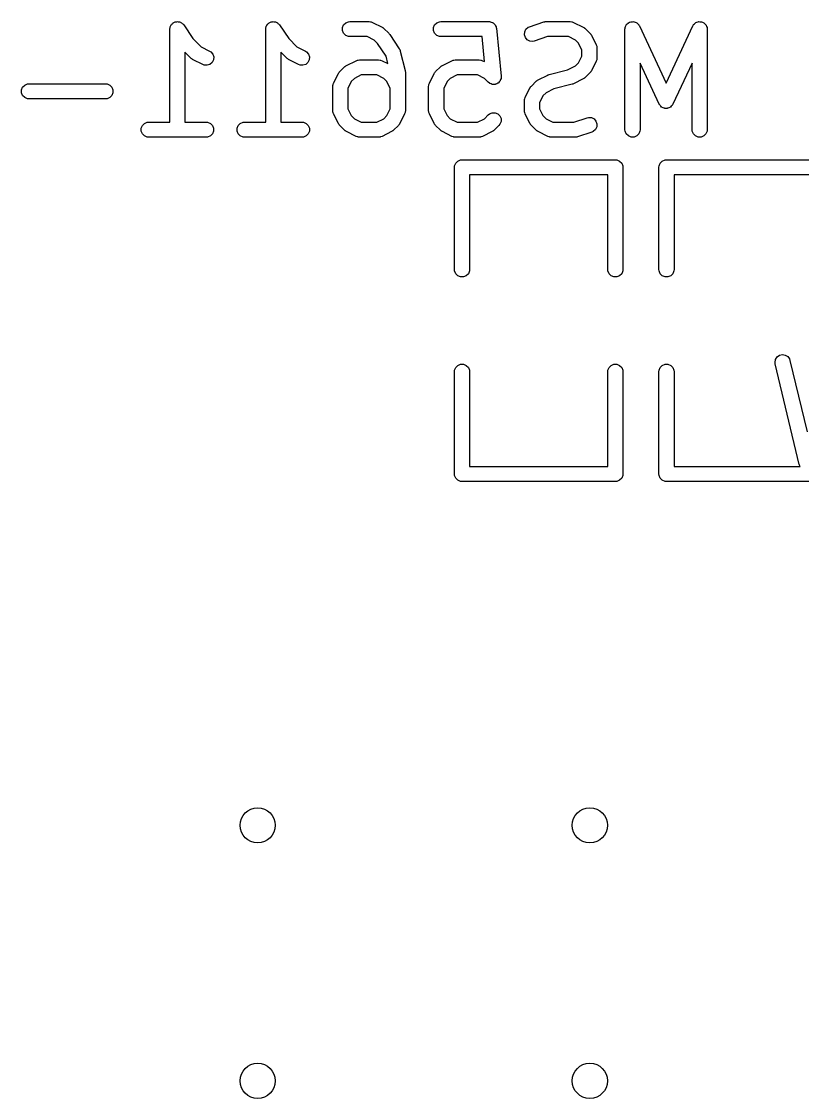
# Model space of a CAD drawing. Extents: x -2.1 to 1.75, y 0.25 to 2.72.
# Drawn here: x -0.8624 to -0.5568, y 0.5281 to 0.9495 of the extents above; entities that cross this region are included whole.
import ezdxf

# ---------------------------------------------------------------- set-up
doc = ezdxf.new("R2010")
doc.units = 0
doc.header["$MEASUREMENT"] = 0
doc.layers.add('BLACK', color=7, linetype='CONTINUOUS')

msp = doc.modelspace()

# ---------------------------------------------------------------- linework, layer by layer
at = {"layer": 'BLACK', "linetype": 'CONTINUOUS'}
for p, q in [((-0.80395, 0.94796), (-0.80384, 0.94822)), ((-0.80384, 0.94822), (-0.80363, 0.94843)), ((-0.80363, 0.94843), (-0.80347, 0.94867)), ((-0.80347, 0.94867), (-0.80323, 0.94883)), ((-0.80323, 0.94883), (-0.80303, 0.94904)), ((-0.80303, 0.94904), (-0.80276, 0.94915)), ((-0.80276, 0.94915), (-0.80251, 0.94931)), ((-0.80251, 0.94931), (-0.80223, 0.94937)), ((-0.80223, 0.94937), (-0.80196, 0.94948)), ((-0.80196, 0.94948), (-0.80167, 0.94948)), ((-0.80167, 0.94948), (-0.80138, 0.94953)), ((-0.80138, 0.94953), (-0.8011, 0.94948)), ((-0.8011, 0.94948), (-0.80081, 0.94948)), ((-0.80081, 0.94948), (-0.80054, 0.94937)), ((-0.80054, 0.94937), (-0.80025, 0.94931)), ((-0.80025, 0.94931), (-0.80001, 0.94915)), ((-0.80001, 0.94915), (-0.79974, 0.94904)), ((-0.79974, 0.94904), (-0.79954, 0.94883)), ((-0.79954, 0.94883), (-0.7993, 0.94867)), ((-0.7993, 0.94867), (-0.79893, 0.94822)), ((-0.79893, 0.94822), (-0.79893, 0.94822)), ((-0.79893, 0.94822), (-0.79893, 0.94822)), ((-0.79893, 0.94822), (-0.79893, 0.94822)), ((-0.79893, 0.94822), (-0.79534, 0.94284)), ((-0.76646, 0.94796), (-0.76635, 0.94822)), ((-0.76635, 0.94822), (-0.76614, 0.94843)), ((-0.76614, 0.94843), (-0.76598, 0.94867)), ((-0.76598, 0.94867), (-0.76574, 0.94883)), ((-0.76574, 0.94883), (-0.76553, 0.94904)), ((-0.76553, 0.94904), (-0.76526, 0.94915)), ((-0.76526, 0.94915), (-0.76502, 0.94931)), ((-0.76502, 0.94931), (-0.76473, 0.94937)), ((-0.76473, 0.94937), (-0.76447, 0.94948)), ((-0.76447, 0.94948), (-0.76417, 0.94948)), ((-0.76417, 0.94948), (-0.76389, 0.94953)), ((-0.76389, 0.94953), (-0.7636, 0.94948)), ((-0.7636, 0.94948), (-0.76331, 0.94948)), ((-0.76331, 0.94948), (-0.76304, 0.94937)), ((-0.76304, 0.94937), (-0.76276, 0.94931)), ((-0.76276, 0.94931), (-0.76252, 0.94915)), ((-0.76252, 0.94915), (-0.76225, 0.94904)), ((-0.76225, 0.94904), (-0.76204, 0.94883)), ((-0.76204, 0.94883), (-0.7618, 0.94867)), ((-0.7618, 0.94867), (-0.76144, 0.94822)), ((-0.76144, 0.94822), (-0.76144, 0.94822)), ((-0.76144, 0.94822), (-0.76143, 0.94822)), ((-0.76143, 0.94822), (-0.76143, 0.94822)), ((-0.76143, 0.94822), (-0.75785, 0.94284)), ((-0.73679, 0.94716), (-0.73635, 0.94822)), ((-0.73635, 0.94822), (-0.73553, 0.94904)), ((-0.73553, 0.94904), (-0.73447, 0.94948)), ((-0.73447, 0.94948), (-0.73389, 0.94953)), ((-0.73389, 0.94953), (-0.72639, 0.94953)), ((-0.72639, 0.94953), (-0.72582, 0.94948)), ((-0.72582, 0.94948), (-0.72572, 0.94944)), ((-0.72572, 0.94944), (-0.72561, 0.94943)), ((-0.72561, 0.94943), (-0.72507, 0.94922)), ((-0.72507, 0.94922), (-0.72132, 0.94735)), ((-0.70117, 0.94716), (-0.70073, 0.94822)), ((-0.70073, 0.94822), (-0.69991, 0.94904)), ((-0.69991, 0.94904), (-0.69885, 0.94948)), ((-0.69885, 0.94948), (-0.69827, 0.94953)), ((-0.69827, 0.94953), (-0.67953, 0.94953)), ((-0.67953, 0.94953), (-0.67931, 0.94951)), ((-0.67931, 0.94951), (-0.67924, 0.94952)), ((-0.67924, 0.94952), (-0.67917, 0.9495)), ((-0.67917, 0.9495), (-0.67895, 0.94948)), ((-0.67895, 0.94948), (-0.67855, 0.94931)), ((-0.67855, 0.94931), (-0.67814, 0.94919)), ((-0.67814, 0.94919), (-0.67802, 0.94909)), ((-0.67802, 0.94909), (-0.67789, 0.94904)), ((-0.67789, 0.94904), (-0.67758, 0.94873)), ((-0.67758, 0.94873), (-0.67725, 0.94846)), ((-0.67725, 0.94846), (-0.67718, 0.94833)), ((-0.67718, 0.94833), (-0.67707, 0.94822)), ((-0.67707, 0.94822), (-0.67691, 0.94782)), ((-0.66359, 0.94751), (-0.65796, 0.94938)), ((-0.65796, 0.94938), (-0.65768, 0.94945)), ((-0.65768, 0.94945), (-0.6576, 0.94948)), ((-0.6576, 0.94948), (-0.6575, 0.94949)), ((-0.6575, 0.94949), (-0.6574, 0.94951)), ((-0.6574, 0.94951), (-0.65732, 0.94951)), ((-0.65732, 0.94951), (-0.65703, 0.94953)), ((-0.65703, 0.94953), (-0.64765, 0.94953)), ((-0.64765, 0.94953), (-0.64708, 0.94948)), ((-0.64708, 0.94948), (-0.64698, 0.94944)), ((-0.64698, 0.94944), (-0.64687, 0.94943)), ((-0.64687, 0.94943), (-0.64633, 0.94922)), ((-0.64633, 0.94922), (-0.64258, 0.94735)), ((-0.62576, 0.94816), (-0.62574, 0.94822)), ((-0.62574, 0.94822), (-0.62538, 0.94858)), ((-0.62538, 0.94858), (-0.62503, 0.94896)), ((-0.62503, 0.94896), (-0.62497, 0.94899)), ((-0.62497, 0.94899), (-0.62492, 0.94904)), ((-0.62492, 0.94904), (-0.62445, 0.94923)), ((-0.62445, 0.94923), (-0.62399, 0.94945)), ((-0.62399, 0.94945), (-0.62392, 0.94945)), ((-0.62392, 0.94945), (-0.62386, 0.94948)), ((-0.62386, 0.94948), (-0.62335, 0.94948)), ((-0.62335, 0.94948), (-0.62283, 0.9495)), ((-0.62283, 0.9495), (-0.62277, 0.94948)), ((-0.62277, 0.94948), (-0.62271, 0.94948)), ((-0.62271, 0.94948), (-0.62223, 0.94928)), ((-0.62223, 0.94928), (-0.62175, 0.94911)), ((-0.62175, 0.94911), (-0.6217, 0.94906)), ((-0.6217, 0.94906), (-0.62164, 0.94904)), ((-0.62164, 0.94904), (-0.62128, 0.94867)), ((-0.62128, 0.94867), (-0.6209, 0.94833)), ((-0.6209, 0.94833), (-0.62086, 0.94825)), ((-0.62086, 0.94825), (-0.62083, 0.94822)), ((-0.62083, 0.94822), (-0.6208, 0.94816)), ((-0.59952, 0.94816), (-0.59949, 0.94822)), ((-0.59949, 0.94822), (-0.59946, 0.94825)), ((-0.59946, 0.94825), (-0.59942, 0.94833)), ((-0.59942, 0.94833), (-0.59904, 0.94867)), ((-0.59904, 0.94867), (-0.59868, 0.94904)), ((-0.59868, 0.94904), (-0.59862, 0.94906)), ((-0.59862, 0.94906), (-0.59857, 0.94911)), ((-0.59857, 0.94911), (-0.59809, 0.94928)), ((-0.59809, 0.94928), (-0.59761, 0.94948)), ((-0.59761, 0.94948), (-0.59755, 0.94948)), ((-0.59755, 0.94948), (-0.59748, 0.9495)), ((-0.59748, 0.9495), (-0.59697, 0.94948)), ((-0.59697, 0.94948), (-0.59646, 0.94948)), ((-0.59646, 0.94948), (-0.5964, 0.94945)), ((-0.5964, 0.94945), (-0.59633, 0.94945)), ((-0.59633, 0.94945), (-0.59587, 0.94923)), ((-0.59587, 0.94923), (-0.5954, 0.94904)), ((-0.5954, 0.94904), (-0.59535, 0.94899)), ((-0.59535, 0.94899), (-0.59529, 0.94896)), ((-0.59529, 0.94896), (-0.59494, 0.94858)), ((-0.59494, 0.94858), (-0.59458, 0.94822)), ((-0.59458, 0.94822), (-0.59456, 0.94816)), ((-0.80434, 0.94659), (-0.80428, 0.94716)), ((-0.80434, 0.94658), (-0.80434, 0.94659)), ((-0.80434, 0.94659), (-0.80434, 0.94659)), ((-0.80434, 0.91016), (-0.80434, 0.94658)), ((-0.80434, 0.94658), (-0.80434, 0.94658)), ((-0.80428, 0.94716), (-0.80417, 0.94743)), ((-0.80417, 0.94743), (-0.80411, 0.94771)), ((-0.80411, 0.94771), (-0.80395, 0.94796)), ((-0.76684, 0.94659), (-0.76679, 0.94716)), ((-0.76684, 0.94658), (-0.76684, 0.94659)), ((-0.76684, 0.94659), (-0.76684, 0.94659)), ((-0.76684, 0.91016), (-0.76684, 0.94658)), ((-0.76684, 0.94658), (-0.76684, 0.94658)), ((-0.76679, 0.94716), (-0.76667, 0.94743)), ((-0.76667, 0.94743), (-0.76662, 0.94771)), ((-0.76662, 0.94771), (-0.76646, 0.94796)), ((-0.73679, 0.94601), (-0.73679, 0.94716)), ((-0.73635, 0.94494), (-0.73679, 0.94601)), ((-0.73553, 0.94413), (-0.73635, 0.94494)), ((-0.73447, 0.94369), (-0.73553, 0.94413)), ((-0.72132, 0.94735), (-0.72108, 0.94719)), ((-0.72108, 0.94719), (-0.721, 0.94716)), ((-0.721, 0.94716), (-0.72092, 0.9471)), ((-0.72092, 0.9471), (-0.72083, 0.94704)), ((-0.72083, 0.94704), (-0.72078, 0.94698)), ((-0.72078, 0.94698), (-0.72056, 0.9468)), ((-0.72056, 0.9468), (-0.71868, 0.94492)), ((-0.71868, 0.94492), (-0.71868, 0.94492)), ((-0.71868, 0.94492), (-0.71868, 0.94492)), ((-0.71868, 0.94492), (-0.71849, 0.94469)), ((-0.71849, 0.94469), (-0.71832, 0.94447)), ((-0.71832, 0.94447), (-0.71832, 0.94447)), ((-0.71832, 0.94447), (-0.71831, 0.94447)), ((-0.71831, 0.94447), (-0.71456, 0.93885)), ((-0.70117, 0.94601), (-0.70117, 0.94716)), ((-0.70073, 0.94494), (-0.70117, 0.94601)), ((-0.69991, 0.94413), (-0.70073, 0.94494)), ((-0.69885, 0.94369), (-0.69991, 0.94413)), ((-0.67691, 0.94782), (-0.6767, 0.94744)), ((-0.6767, 0.94744), (-0.67666, 0.94723)), ((-0.67666, 0.94723), (-0.67663, 0.94716)), ((-0.67663, 0.94716), (-0.67663, 0.94709)), ((-0.67663, 0.94709), (-0.67659, 0.94688)), ((-0.67659, 0.94688), (-0.67471, 0.92813)), ((-0.66558, 0.94434), (-0.6655, 0.94549)), ((-0.66522, 0.94324), (-0.66558, 0.94434)), ((-0.6655, 0.94549), (-0.66499, 0.94652)), ((-0.66499, 0.94652), (-0.66412, 0.94727)), ((-0.66412, 0.94727), (-0.66359, 0.94751)), ((-0.64258, 0.94735), (-0.64234, 0.94719)), ((-0.64234, 0.94719), (-0.64226, 0.94716)), ((-0.64226, 0.94716), (-0.64218, 0.9471)), ((-0.64218, 0.9471), (-0.64209, 0.94704)), ((-0.64209, 0.94704), (-0.64204, 0.94698)), ((-0.64204, 0.94698), (-0.64182, 0.9468)), ((-0.64182, 0.9468), (-0.63994, 0.94492)), ((-0.63994, 0.94492), (-0.63976, 0.94469)), ((-0.63976, 0.94469), (-0.6397, 0.94464)), ((-0.6397, 0.94464), (-0.63964, 0.94455)), ((-0.63964, 0.94455), (-0.63958, 0.94447)), ((-0.63958, 0.94447), (-0.63955, 0.9444)), ((-0.63955, 0.9444), (-0.63939, 0.94415)), ((-0.63939, 0.94415), (-0.63751, 0.9404)), ((-0.62624, 0.94658), (-0.6262, 0.94696)), ((-0.62624, 0.90721), (-0.62624, 0.94658)), ((-0.6262, 0.94703), (-0.62619, 0.94707)), ((-0.6262, 0.94696), (-0.6262, 0.94703)), ((-0.62619, 0.94707), (-0.62618, 0.94716)), ((-0.62618, 0.94716), (-0.62598, 0.94763)), ((-0.62598, 0.94763), (-0.62581, 0.94811)), ((-0.62581, 0.94811), (-0.62576, 0.94816)), ((-0.6208, 0.94816), (-0.62061, 0.94783)), ((-0.62061, 0.94783), (-0.61016, 0.92544)), ((-0.61016, 0.92544), (-0.59971, 0.94783)), ((-0.59971, 0.94783), (-0.59952, 0.94816)), ((-0.59456, 0.94816), (-0.59451, 0.94811)), ((-0.59451, 0.94811), (-0.59434, 0.94763)), ((-0.59434, 0.94763), (-0.59414, 0.94716)), ((-0.59414, 0.94716), (-0.59413, 0.94707)), ((-0.59413, 0.94707), (-0.59412, 0.94703)), ((-0.59412, 0.94703), (-0.59412, 0.94696)), ((-0.59412, 0.94696), (-0.59408, 0.94658)), ((-0.59408, 0.94658), (-0.59408, 0.90721)), ((-0.79534, 0.94284), (-0.79214, 0.93963)), ((-0.75785, 0.94284), (-0.75464, 0.93963)), ((-0.73389, 0.94363), (-0.73447, 0.94369)), ((-0.72709, 0.94363), (-0.73389, 0.94363)), ((-0.72439, 0.94228), (-0.72709, 0.94363)), ((-0.72307, 0.94095), (-0.72439, 0.94228)), ((-0.71976, 0.936), (-0.72307, 0.94095)), ((-0.69827, 0.94363), (-0.69885, 0.94369)), ((-0.6822, 0.94363), (-0.69827, 0.94363)), ((-0.68122, 0.93386), (-0.6822, 0.94363)), ((-0.66446, 0.94237), (-0.66522, 0.94324)), ((-0.66343, 0.94186), (-0.66446, 0.94237)), ((-0.66228, 0.94178), (-0.66343, 0.94186)), ((-0.66172, 0.94191), (-0.66228, 0.94178)), ((-0.65655, 0.94363), (-0.66172, 0.94191)), ((-0.64835, 0.94363), (-0.65655, 0.94363)), ((-0.64565, 0.94228), (-0.64835, 0.94363)), ((-0.64446, 0.94108), (-0.64565, 0.94228)), ((-0.64311, 0.93839), (-0.64446, 0.94108)), ((-0.63751, 0.9404), (-0.63731, 0.93986)), ((-0.63731, 0.93986), (-0.6373, 0.93976)), ((-0.79597, 0.93512), (-0.79843, 0.93758)), ((-0.79843, 0.93758), (-0.79843, 0.91016)), ((-0.79214, 0.93963), (-0.78882, 0.93797)), ((-0.78882, 0.93797), (-0.78833, 0.93767)), ((-0.78833, 0.93767), (-0.78757, 0.9368)), ((-0.78757, 0.9368), (-0.78721, 0.9357)), ((-0.78721, 0.9357), (-0.78729, 0.93455)), ((-0.75848, 0.93512), (-0.76094, 0.93758)), ((-0.76094, 0.93758), (-0.76094, 0.91016)), ((-0.75464, 0.93963), (-0.75132, 0.93797)), ((-0.75132, 0.93797), (-0.75083, 0.93767)), ((-0.75083, 0.93767), (-0.75008, 0.9368)), ((-0.75008, 0.9368), (-0.74971, 0.9357)), ((-0.74971, 0.9357), (-0.74979, 0.93455)), ((-0.71903, 0.93308), (-0.71976, 0.936)), ((-0.71456, 0.93885), (-0.71439, 0.93853)), ((-0.71439, 0.93853), (-0.71435, 0.93847)), ((-0.71435, 0.93847), (-0.71433, 0.9384)), ((-0.71433, 0.9384), (-0.71429, 0.93834)), ((-0.71429, 0.93834), (-0.71428, 0.93826)), ((-0.71428, 0.93826), (-0.71416, 0.93792)), ((-0.71416, 0.93792), (-0.71228, 0.93043)), ((-0.64446, 0.93333), (-0.64311, 0.93603)), ((-0.64311, 0.93603), (-0.64311, 0.93839)), ((-0.6373, 0.93976), (-0.63726, 0.93966)), ((-0.63726, 0.93966), (-0.6372, 0.93908)), ((-0.6372, 0.93908), (-0.6372, 0.93533)), ((-0.79575, 0.93493), (-0.79597, 0.93512)), ((-0.7957, 0.93488), (-0.79575, 0.93493)), ((-0.79561, 0.93482), (-0.7957, 0.93488)), ((-0.79553, 0.93475), (-0.79561, 0.93482)), ((-0.79545, 0.93472), (-0.79553, 0.93475)), ((-0.79521, 0.93457), (-0.79545, 0.93472)), ((-0.79146, 0.93269), (-0.79521, 0.93457)), ((-0.79092, 0.93249), (-0.79146, 0.93269)), ((-0.78977, 0.9324), (-0.79092, 0.93249)), ((-0.78867, 0.93277), (-0.78977, 0.9324)), ((-0.7878, 0.93352), (-0.78867, 0.93277)), ((-0.78729, 0.93455), (-0.7878, 0.93352)), ((-0.75825, 0.93493), (-0.75848, 0.93512)), ((-0.7582, 0.93488), (-0.75825, 0.93493)), ((-0.75811, 0.93482), (-0.7582, 0.93488)), ((-0.75803, 0.93475), (-0.75811, 0.93482)), ((-0.75796, 0.93472), (-0.75803, 0.93475)), ((-0.75771, 0.93457), (-0.75796, 0.93472)), ((-0.75396, 0.93269), (-0.75771, 0.93457)), ((-0.75342, 0.93249), (-0.75396, 0.93269)), ((-0.75227, 0.9324), (-0.75342, 0.93249)), ((-0.75118, 0.93277), (-0.75227, 0.9324)), ((-0.75031, 0.93352), (-0.75118, 0.93277)), ((-0.74979, 0.93455), (-0.75031, 0.93352)), ((-0.73786, 0.92992), (-0.73598, 0.9318)), ((-0.73598, 0.9318), (-0.73576, 0.93198)), ((-0.73576, 0.93198), (-0.7357, 0.93204)), ((-0.7357, 0.93204), (-0.73562, 0.9321)), ((-0.73562, 0.9321), (-0.73553, 0.93216)), ((-0.73553, 0.93216), (-0.73546, 0.93219)), ((-0.73546, 0.93219), (-0.73521, 0.93235)), ((-0.73521, 0.93235), (-0.73146, 0.93422)), ((-0.73146, 0.93422), (-0.73092, 0.93443)), ((-0.73092, 0.93443), (-0.73082, 0.93444)), ((-0.73082, 0.93444), (-0.73072, 0.93448)), ((-0.73072, 0.93448), (-0.73014, 0.93454)), ((-0.73014, 0.93454), (-0.72265, 0.93454)), ((-0.72265, 0.93454), (-0.72207, 0.93448)), ((-0.72207, 0.93448), (-0.72197, 0.93444)), ((-0.72197, 0.93444), (-0.72187, 0.93443)), ((-0.72187, 0.93443), (-0.72132, 0.93422)), ((-0.72132, 0.93422), (-0.71903, 0.93308)), ((-0.70036, 0.92992), (-0.69849, 0.9318)), ((-0.69849, 0.9318), (-0.69826, 0.93198)), ((-0.69826, 0.93198), (-0.69821, 0.93204)), ((-0.69821, 0.93204), (-0.69812, 0.9321)), ((-0.69812, 0.9321), (-0.69804, 0.93216)), ((-0.69804, 0.93216), (-0.69797, 0.93219)), ((-0.69797, 0.93219), (-0.69772, 0.93235)), ((-0.69772, 0.93235), (-0.69397, 0.93422)), ((-0.69397, 0.93422), (-0.69343, 0.93443)), ((-0.69343, 0.93443), (-0.69332, 0.93444)), ((-0.69332, 0.93444), (-0.69323, 0.93448)), ((-0.69323, 0.93448), (-0.69265, 0.93454)), ((-0.69265, 0.93454), (-0.68328, 0.93454)), ((-0.68328, 0.93454), (-0.6827, 0.93448)), ((-0.6827, 0.93448), (-0.6826, 0.93444)), ((-0.6826, 0.93444), (-0.6825, 0.93443)), ((-0.6825, 0.93443), (-0.68195, 0.93422)), ((-0.68195, 0.93422), (-0.68122, 0.93386)), ((-0.64869, 0.93062), (-0.64565, 0.93214)), ((-0.64565, 0.93214), (-0.64446, 0.93333)), ((-0.63751, 0.93401), (-0.63939, 0.93026)), ((-0.63731, 0.93455), (-0.63751, 0.93401)), ((-0.6373, 0.93466), (-0.63731, 0.93455)), ((-0.63726, 0.93476), (-0.6373, 0.93466)), ((-0.6372, 0.93533), (-0.63726, 0.93476)), ((-0.61284, 0.91721), (-0.62033, 0.93327)), ((-0.62033, 0.93327), (-0.62033, 0.90721)), ((-0.59999, 0.93327), (-0.60748, 0.91721)), ((-0.59999, 0.90721), (-0.59999, 0.93327)), ((-0.74028, 0.92541), (-0.73841, 0.92915)), ((-0.73841, 0.92915), (-0.73825, 0.9294)), ((-0.73825, 0.9294), (-0.73822, 0.92947)), ((-0.73822, 0.92947), (-0.73816, 0.92956)), ((-0.73816, 0.92956), (-0.7381, 0.92964)), ((-0.7381, 0.92964), (-0.73804, 0.9297)), ((-0.73804, 0.9297), (-0.73786, 0.92992)), ((-0.73214, 0.92728), (-0.73334, 0.92609)), ((-0.72945, 0.92863), (-0.73214, 0.92728)), ((-0.72334, 0.92863), (-0.72945, 0.92863)), ((-0.72064, 0.92728), (-0.72334, 0.92863)), ((-0.71945, 0.92609), (-0.72064, 0.92728)), ((-0.71228, 0.93043), (-0.71227, 0.93033)), ((-0.71227, 0.93033), (-0.71225, 0.93029)), ((-0.71225, 0.93029), (-0.71223, 0.93007)), ((-0.71223, 0.93007), (-0.7122, 0.92985)), ((-0.7122, 0.92985), (-0.7122, 0.92981)), ((-0.7122, 0.92981), (-0.71219, 0.92971)), ((-0.71219, 0.92971), (-0.71219, 0.91471)), ((-0.70279, 0.92541), (-0.70091, 0.92915)), ((-0.70091, 0.92915), (-0.70076, 0.9294)), ((-0.70076, 0.9294), (-0.70073, 0.92947)), ((-0.70073, 0.92947), (-0.70066, 0.92956)), ((-0.70066, 0.92956), (-0.70061, 0.92964)), ((-0.70061, 0.92964), (-0.70055, 0.9297)), ((-0.70055, 0.9297), (-0.70036, 0.92992)), ((-0.69465, 0.92728), (-0.69585, 0.92609)), ((-0.69195, 0.92863), (-0.69465, 0.92728)), ((-0.68397, 0.92863), (-0.69195, 0.92863)), ((-0.68127, 0.92728), (-0.68397, 0.92863)), ((-0.67974, 0.92575), (-0.68127, 0.92728)), ((-0.67475, 0.92726), (-0.67492, 0.92686)), ((-0.67471, 0.92755), (-0.67475, 0.92741)), ((-0.67475, 0.92741), (-0.67475, 0.92726)), ((-0.67471, 0.92813), (-0.67471, 0.92755)), ((-0.66022, 0.92673), (-0.65647, 0.9286)), ((-0.65647, 0.9286), (-0.65643, 0.92862)), ((-0.65643, 0.92862), (-0.65641, 0.92863)), ((-0.65641, 0.92863), (-0.65617, 0.92872)), ((-0.65617, 0.92872), (-0.65593, 0.92881)), ((-0.65593, 0.92881), (-0.65591, 0.92881)), ((-0.65591, 0.92881), (-0.65587, 0.92882)), ((-0.65587, 0.92882), (-0.64869, 0.93062)), ((-0.64234, 0.92722), (-0.64258, 0.92707)), ((-0.64226, 0.92725), (-0.64234, 0.92722)), ((-0.64218, 0.92732), (-0.64226, 0.92725)), ((-0.64209, 0.92738), (-0.64218, 0.92732)), ((-0.64204, 0.92744), (-0.64209, 0.92738)), ((-0.64182, 0.92762), (-0.64204, 0.92744)), ((-0.63994, 0.9295), (-0.64182, 0.92762)), ((-0.63976, 0.92972), (-0.63994, 0.9295)), ((-0.6397, 0.92977), (-0.63976, 0.92972)), ((-0.63964, 0.92986), (-0.6397, 0.92977)), ((-0.63958, 0.92994), (-0.63964, 0.92986)), ((-0.63955, 0.93002), (-0.63958, 0.92994)), ((-0.63939, 0.93026), (-0.63955, 0.93002)), ((-0.8624, 0.92279), (-0.86196, 0.92385)), ((-0.86196, 0.92385), (-0.86114, 0.92467)), ((-0.86114, 0.92467), (-0.86008, 0.92511)), ((-0.86008, 0.92511), (-0.8595, 0.92516)), ((-0.8595, 0.92516), (-0.82951, 0.92516)), ((-0.82951, 0.92516), (-0.82893, 0.92511)), ((-0.82893, 0.92511), (-0.82787, 0.92467)), ((-0.82787, 0.92467), (-0.82705, 0.92385)), ((-0.82705, 0.92385), (-0.82661, 0.92279)), ((-0.7406, 0.92408), (-0.74054, 0.92466)), ((-0.7406, 0.91471), (-0.7406, 0.92408)), ((-0.74054, 0.92466), (-0.7405, 0.92476)), ((-0.7405, 0.92476), (-0.74049, 0.92486)), ((-0.74049, 0.92486), (-0.74028, 0.92541)), ((-0.73334, 0.92609), (-0.73469, 0.92339)), ((-0.73469, 0.92339), (-0.73469, 0.91541)), ((-0.7181, 0.92339), (-0.71945, 0.92609)), ((-0.7181, 0.91541), (-0.7181, 0.92339)), ((-0.7031, 0.92408), (-0.70304, 0.92466)), ((-0.7031, 0.91471), (-0.7031, 0.92408)), ((-0.70304, 0.92466), (-0.703, 0.92476)), ((-0.703, 0.92486), (-0.70279, 0.92541)), ((-0.703, 0.92476), (-0.703, 0.92486)), ((-0.69585, 0.92609), (-0.6972, 0.92339)), ((-0.6972, 0.92339), (-0.6972, 0.91541)), ((-0.67929, 0.92538), (-0.67974, 0.92575)), ((-0.67915, 0.92532), (-0.67929, 0.92538)), ((-0.67904, 0.92523), (-0.67915, 0.92532)), ((-0.67863, 0.9251), (-0.67904, 0.92523)), ((-0.67823, 0.92494), (-0.67863, 0.9251)), ((-0.67808, 0.92494), (-0.67823, 0.92494)), ((-0.67794, 0.9249), (-0.67808, 0.92494)), ((-0.67751, 0.92494), (-0.67794, 0.9249)), ((-0.67707, 0.92494), (-0.67751, 0.92494)), ((-0.67694, 0.925), (-0.67707, 0.92494)), ((-0.67679, 0.92501), (-0.67694, 0.925)), ((-0.67641, 0.92521), (-0.67679, 0.92501)), ((-0.67601, 0.92538), (-0.67641, 0.92521)), ((-0.67591, 0.92548), (-0.67601, 0.92538)), ((-0.67577, 0.92555), (-0.67591, 0.92548)), ((-0.6755, 0.92589), (-0.67577, 0.92555)), ((-0.6752, 0.92619), (-0.6755, 0.92589)), ((-0.67514, 0.92633), (-0.6752, 0.92619)), ((-0.67504, 0.92645), (-0.67514, 0.92633)), ((-0.67492, 0.92686), (-0.67504, 0.92645)), ((-0.66529, 0.91978), (-0.66342, 0.92353)), ((-0.66342, 0.92353), (-0.66326, 0.92378)), ((-0.66326, 0.92378), (-0.66323, 0.92385)), ((-0.66323, 0.92385), (-0.66317, 0.92393)), ((-0.66317, 0.92393), (-0.66311, 0.92402)), ((-0.66311, 0.92402), (-0.66305, 0.92407)), ((-0.66305, 0.92407), (-0.66287, 0.9243)), ((-0.66287, 0.9243), (-0.66099, 0.92617)), ((-0.66099, 0.92617), (-0.66076, 0.92636)), ((-0.66076, 0.92636), (-0.66071, 0.92642)), ((-0.66071, 0.92642), (-0.66062, 0.92647)), ((-0.66062, 0.92647), (-0.66054, 0.92654)), ((-0.66054, 0.92654), (-0.66047, 0.92657)), ((-0.66047, 0.92657), (-0.66022, 0.92673)), ((-0.65412, 0.92317), (-0.65715, 0.92166)), ((-0.64694, 0.92497), (-0.65412, 0.92317)), ((-0.6469, 0.92498), (-0.64694, 0.92497)), ((-0.64687, 0.92499), (-0.6469, 0.92498)), ((-0.64664, 0.92508), (-0.64687, 0.92499)), ((-0.64639, 0.92516), (-0.64664, 0.92508)), ((-0.64638, 0.92518), (-0.64639, 0.92516)), ((-0.64633, 0.92519), (-0.64638, 0.92518)), ((-0.64258, 0.92707), (-0.64633, 0.92519)), ((-0.8624, 0.92163), (-0.8624, 0.92279)), ((-0.86196, 0.92057), (-0.8624, 0.92163)), ((-0.86114, 0.91975), (-0.86196, 0.92057)), ((-0.86008, 0.91931), (-0.86114, 0.91975)), ((-0.8595, 0.91926), (-0.86008, 0.91931)), ((-0.82951, 0.91926), (-0.8595, 0.91926)), ((-0.82893, 0.91931), (-0.82951, 0.91926)), ((-0.82787, 0.91975), (-0.82893, 0.91931)), ((-0.82705, 0.92057), (-0.82787, 0.91975)), ((-0.82661, 0.92163), (-0.82705, 0.92057)), ((-0.82661, 0.92279), (-0.82661, 0.92163)), ((-0.66561, 0.91846), (-0.66555, 0.91904)), ((-0.66555, 0.91904), (-0.66551, 0.91913)), ((-0.66551, 0.91913), (-0.6655, 0.91924)), ((-0.6655, 0.91924), (-0.66529, 0.91978)), ((-0.65835, 0.92046), (-0.6597, 0.91776)), ((-0.65715, 0.92166), (-0.65835, 0.92046)), ((-0.74054, 0.91413), (-0.7406, 0.91471)), ((-0.73469, 0.91541), (-0.73334, 0.91271)), ((-0.71945, 0.91271), (-0.7181, 0.91541)), ((-0.71219, 0.91471), (-0.71225, 0.91413)), ((-0.70304, 0.91413), (-0.7031, 0.91471)), ((-0.6972, 0.91541), (-0.69585, 0.91271)), ((-0.66561, 0.91471), (-0.66561, 0.91846)), ((-0.66555, 0.91413), (-0.66561, 0.91471)), ((-0.6597, 0.91776), (-0.6597, 0.91541)), ((-0.6597, 0.91541), (-0.65835, 0.91271)), ((-0.61271, 0.917), (-0.61284, 0.91721)), ((-0.61268, 0.91693), (-0.61271, 0.917)), ((-0.61264, 0.91688), (-0.61268, 0.91693)), ((-0.61254, 0.91671), (-0.61264, 0.91688)), ((-0.61221, 0.91641), (-0.61254, 0.91671)), ((-0.61191, 0.91608), (-0.61221, 0.91641)), ((-0.61179, 0.91602), (-0.61191, 0.91608)), ((-0.61169, 0.91594), (-0.61179, 0.91602)), ((-0.61127, 0.91578), (-0.61169, 0.91594)), ((-0.61086, 0.91559), (-0.61127, 0.91578)), ((-0.61073, 0.91559), (-0.61086, 0.91559)), ((-0.61061, 0.91554), (-0.61073, 0.91559)), ((-0.61016, 0.91556), (-0.61061, 0.91554)), ((-0.60971, 0.91554), (-0.61016, 0.91556)), ((-0.60959, 0.91559), (-0.60971, 0.91554)), ((-0.60946, 0.91559), (-0.60959, 0.91559)), ((-0.60905, 0.91578), (-0.60946, 0.91559)), ((-0.60863, 0.91594), (-0.60905, 0.91578)), ((-0.60853, 0.91602), (-0.60863, 0.91594)), ((-0.60841, 0.91608), (-0.60853, 0.91602)), ((-0.60811, 0.91641), (-0.60841, 0.91608)), ((-0.60778, 0.91671), (-0.60811, 0.91641)), ((-0.60768, 0.91688), (-0.60778, 0.91671)), ((-0.60763, 0.91693), (-0.60768, 0.91688)), ((-0.60761, 0.917), (-0.60763, 0.91693)), ((-0.60748, 0.91721), (-0.60761, 0.917)), ((-0.7405, 0.91404), (-0.74054, 0.91413)), ((-0.74049, 0.91393), (-0.7405, 0.91404)), ((-0.74028, 0.91339), (-0.74049, 0.91393)), ((-0.73841, 0.90964), (-0.74028, 0.91339)), ((-0.73334, 0.91271), (-0.73214, 0.91151)), ((-0.73214, 0.91151), (-0.72945, 0.91016)), ((-0.72334, 0.91016), (-0.72064, 0.91151)), ((-0.72064, 0.91151), (-0.71945, 0.91271)), ((-0.71251, 0.91339), (-0.71438, 0.90964)), ((-0.7123, 0.91393), (-0.71251, 0.91339)), ((-0.71229, 0.91404), (-0.7123, 0.91393)), ((-0.71225, 0.91413), (-0.71229, 0.91404)), ((-0.703, 0.91404), (-0.70304, 0.91413)), ((-0.703, 0.91393), (-0.703, 0.91404)), ((-0.70279, 0.91339), (-0.703, 0.91393)), ((-0.70091, 0.90964), (-0.70279, 0.91339)), ((-0.69585, 0.91271), (-0.69465, 0.91151)), ((-0.69465, 0.91151), (-0.69195, 0.91016)), ((-0.68397, 0.91016), (-0.68127, 0.91151)), ((-0.68127, 0.91151), (-0.67974, 0.91305)), ((-0.67974, 0.91305), (-0.67929, 0.91342)), ((-0.67929, 0.91342), (-0.67823, 0.91386)), ((-0.67823, 0.91386), (-0.67707, 0.91386)), ((-0.67707, 0.91386), (-0.67601, 0.91342)), ((-0.67601, 0.91342), (-0.6752, 0.9126)), ((-0.6752, 0.9126), (-0.67475, 0.91154)), ((-0.67475, 0.91039), (-0.6752, 0.90932)), ((-0.67475, 0.91154), (-0.67475, 0.91039)), ((-0.66551, 0.91404), (-0.66555, 0.91413)), ((-0.6655, 0.91393), (-0.66551, 0.91404)), ((-0.66529, 0.91339), (-0.6655, 0.91393)), ((-0.66342, 0.90964), (-0.66529, 0.91339)), ((-0.65835, 0.91271), (-0.65715, 0.91151)), ((-0.65715, 0.91151), (-0.65446, 0.91016)), ((-0.64626, 0.91016), (-0.64109, 0.91189)), ((-0.64109, 0.91189), (-0.64052, 0.91202)), ((-0.64052, 0.91202), (-0.63938, 0.91193)), ((-0.63938, 0.91193), (-0.63835, 0.91142)), ((-0.63835, 0.91142), (-0.63759, 0.91055)), ((-0.63759, 0.91055), (-0.63723, 0.90946)), ((-0.81553, 0.90779), (-0.81509, 0.90885)), ((-0.81553, 0.90664), (-0.81553, 0.90779)), ((-0.81509, 0.90557), (-0.81553, 0.90664)), ((-0.81509, 0.90885), (-0.81427, 0.90967)), ((-0.81427, 0.90967), (-0.81321, 0.91011)), ((-0.81321, 0.91011), (-0.81263, 0.91016)), ((-0.81263, 0.91016), (-0.80434, 0.91016)), ((-0.79843, 0.91016), (-0.79014, 0.91016)), ((-0.79014, 0.91016), (-0.78956, 0.91011)), ((-0.78956, 0.91011), (-0.7885, 0.90967)), ((-0.7885, 0.90967), (-0.78768, 0.90885)), ((-0.78768, 0.90885), (-0.78724, 0.90779)), ((-0.78724, 0.90664), (-0.78768, 0.90557)), ((-0.78724, 0.90779), (-0.78724, 0.90664)), ((-0.77803, 0.90779), (-0.77759, 0.90885)), ((-0.77803, 0.90664), (-0.77803, 0.90779)), ((-0.77759, 0.90557), (-0.77803, 0.90664)), ((-0.77759, 0.90885), (-0.77678, 0.90967)), ((-0.77678, 0.90967), (-0.77571, 0.91011)), ((-0.77571, 0.91011), (-0.77514, 0.91016)), ((-0.77514, 0.91016), (-0.76684, 0.91016)), ((-0.76094, 0.91016), (-0.75264, 0.91016)), ((-0.75264, 0.91016), (-0.75207, 0.91011)), ((-0.75207, 0.91011), (-0.751, 0.90967)), ((-0.751, 0.90967), (-0.75019, 0.90885)), ((-0.75019, 0.90885), (-0.74975, 0.90779)), ((-0.74975, 0.90664), (-0.75019, 0.90557)), ((-0.74975, 0.90779), (-0.74975, 0.90664)), ((-0.73825, 0.90939), (-0.73841, 0.90964)), ((-0.73822, 0.90932), (-0.73825, 0.90939)), ((-0.73816, 0.90924), (-0.73822, 0.90932)), ((-0.7381, 0.90915), (-0.73816, 0.90924)), ((-0.73804, 0.9091), (-0.7381, 0.90915)), ((-0.73786, 0.90887), (-0.73804, 0.9091)), ((-0.73598, 0.907), (-0.73786, 0.90887)), ((-0.73576, 0.90681), (-0.73598, 0.907)), ((-0.7357, 0.90675), (-0.73576, 0.90681)), ((-0.73562, 0.9067), (-0.7357, 0.90675)), ((-0.73553, 0.90663), (-0.73562, 0.9067)), ((-0.73546, 0.9066), (-0.73553, 0.90663)), ((-0.73521, 0.90645), (-0.73546, 0.9066)), ((-0.73146, 0.90457), (-0.73521, 0.90645)), ((-0.72945, 0.91016), (-0.72334, 0.91016)), ((-0.71758, 0.90645), (-0.72132, 0.90457)), ((-0.71733, 0.9066), (-0.71758, 0.90645)), ((-0.71726, 0.90663), (-0.71733, 0.9066)), ((-0.71717, 0.9067), (-0.71726, 0.90663)), ((-0.71709, 0.90675), (-0.71717, 0.9067)), ((-0.71703, 0.90681), (-0.71709, 0.90675)), ((-0.71681, 0.907), (-0.71703, 0.90681)), ((-0.71493, 0.90887), (-0.71681, 0.907)), ((-0.71475, 0.9091), (-0.71493, 0.90887)), ((-0.71469, 0.90915), (-0.71475, 0.9091)), ((-0.71463, 0.90924), (-0.71469, 0.90915)), ((-0.71457, 0.90932), (-0.71463, 0.90924)), ((-0.71454, 0.90939), (-0.71457, 0.90932)), ((-0.71438, 0.90964), (-0.71454, 0.90939)), ((-0.70076, 0.90939), (-0.70091, 0.90964)), ((-0.70073, 0.90932), (-0.70076, 0.90939)), ((-0.70066, 0.90924), (-0.70073, 0.90932)), ((-0.70061, 0.90915), (-0.70066, 0.90924)), ((-0.70055, 0.9091), (-0.70061, 0.90915)), ((-0.70036, 0.90887), (-0.70055, 0.9091)), ((-0.69849, 0.907), (-0.70036, 0.90887)), ((-0.69826, 0.90681), (-0.69849, 0.907)), ((-0.69821, 0.90675), (-0.69826, 0.90681)), ((-0.69812, 0.9067), (-0.69821, 0.90675)), ((-0.69804, 0.90663), (-0.69812, 0.9067)), ((-0.69797, 0.9066), (-0.69804, 0.90663)), ((-0.69772, 0.90645), (-0.69797, 0.9066)), ((-0.69397, 0.90457), (-0.69772, 0.90645)), ((-0.69195, 0.91016), (-0.68397, 0.91016)), ((-0.67821, 0.90645), (-0.68195, 0.90457)), ((-0.67796, 0.9066), (-0.67821, 0.90645)), ((-0.67789, 0.90663), (-0.67796, 0.9066)), ((-0.6778, 0.9067), (-0.67789, 0.90663)), ((-0.67772, 0.90675), (-0.6778, 0.9067)), ((-0.67766, 0.90681), (-0.67772, 0.90675)), ((-0.67744, 0.907), (-0.67766, 0.90681)), ((-0.67556, 0.90887), (-0.67744, 0.907)), ((-0.6752, 0.90932), (-0.67556, 0.90887)), ((-0.66326, 0.90939), (-0.66342, 0.90964)), ((-0.66323, 0.90932), (-0.66326, 0.90939)), ((-0.66317, 0.90924), (-0.66323, 0.90932)), ((-0.66311, 0.90915), (-0.66317, 0.90924)), ((-0.66305, 0.9091), (-0.66311, 0.90915)), ((-0.66287, 0.90887), (-0.66305, 0.9091)), ((-0.66099, 0.907), (-0.66287, 0.90887)), ((-0.66076, 0.90681), (-0.66099, 0.907)), ((-0.66071, 0.90675), (-0.66076, 0.90681)), ((-0.66062, 0.9067), (-0.66071, 0.90675)), ((-0.66054, 0.90663), (-0.66062, 0.9067)), ((-0.66047, 0.9066), (-0.66054, 0.90663)), ((-0.66022, 0.90645), (-0.66047, 0.9066)), ((-0.65647, 0.90457), (-0.66022, 0.90645)), ((-0.65446, 0.91016), (-0.64626, 0.91016)), ((-0.63922, 0.90629), (-0.64485, 0.90441)), ((-0.63869, 0.90652), (-0.63922, 0.90629)), ((-0.63782, 0.90728), (-0.63869, 0.90652)), ((-0.63731, 0.90831), (-0.63782, 0.90728)), ((-0.63723, 0.90946), (-0.63731, 0.90831)), ((-0.62618, 0.90664), (-0.62624, 0.90721)), ((-0.62574, 0.90557), (-0.62618, 0.90664)), ((-0.62039, 0.90664), (-0.62083, 0.90557)), ((-0.62033, 0.90721), (-0.62039, 0.90664)), ((-0.59993, 0.90664), (-0.59999, 0.90721)), ((-0.59949, 0.90557), (-0.59993, 0.90664)), ((-0.59414, 0.90664), (-0.59458, 0.90557)), ((-0.59408, 0.90721), (-0.59414, 0.90664)), ((-0.81427, 0.90476), (-0.81509, 0.90557)), ((-0.81321, 0.90432), (-0.81427, 0.90476)), ((-0.81263, 0.90426), (-0.81321, 0.90432)), ((-0.79014, 0.90426), (-0.81263, 0.90426)), ((-0.78956, 0.90432), (-0.79014, 0.90426)), ((-0.7885, 0.90476), (-0.78956, 0.90432)), ((-0.78768, 0.90557), (-0.7885, 0.90476)), ((-0.77678, 0.90476), (-0.77759, 0.90557)), ((-0.77571, 0.90432), (-0.77678, 0.90476)), ((-0.77514, 0.90426), (-0.77571, 0.90432)), ((-0.75264, 0.90426), (-0.77514, 0.90426)), ((-0.75207, 0.90432), (-0.75264, 0.90426)), ((-0.751, 0.90476), (-0.75207, 0.90432)), ((-0.75019, 0.90557), (-0.751, 0.90476)), ((-0.73092, 0.90436), (-0.73146, 0.90457)), ((-0.73082, 0.90436), (-0.73092, 0.90436)), ((-0.73072, 0.90432), (-0.73082, 0.90436)), ((-0.73014, 0.90426), (-0.73072, 0.90432)), ((-0.72265, 0.90426), (-0.73014, 0.90426)), ((-0.72207, 0.90432), (-0.72265, 0.90426)), ((-0.72197, 0.90436), (-0.72207, 0.90432)), ((-0.72187, 0.90436), (-0.72197, 0.90436)), ((-0.72132, 0.90457), (-0.72187, 0.90436)), ((-0.69343, 0.90436), (-0.69397, 0.90457)), ((-0.69332, 0.90436), (-0.69343, 0.90436)), ((-0.69323, 0.90432), (-0.69332, 0.90436)), ((-0.69265, 0.90426), (-0.69323, 0.90432)), ((-0.68328, 0.90426), (-0.69265, 0.90426)), ((-0.6827, 0.90432), (-0.68328, 0.90426)), ((-0.6826, 0.90436), (-0.6827, 0.90432)), ((-0.6825, 0.90436), (-0.6826, 0.90436)), ((-0.68195, 0.90457), (-0.6825, 0.90436)), ((-0.65593, 0.90436), (-0.65647, 0.90457)), ((-0.65583, 0.90436), (-0.65593, 0.90436)), ((-0.65573, 0.90432), (-0.65583, 0.90436)), ((-0.65515, 0.90426), (-0.65573, 0.90432)), ((-0.64578, 0.90426), (-0.65515, 0.90426)), ((-0.64549, 0.90429), (-0.64578, 0.90426)), ((-0.64541, 0.90428), (-0.64549, 0.90429)), ((-0.64531, 0.90431), (-0.64541, 0.90428)), ((-0.6452, 0.90432), (-0.64531, 0.90431)), ((-0.64513, 0.90435), (-0.6452, 0.90432)), ((-0.64485, 0.90441), (-0.64513, 0.90435)), ((-0.62492, 0.90476), (-0.62574, 0.90557)), ((-0.62386, 0.90432), (-0.62492, 0.90476)), ((-0.62271, 0.90432), (-0.62386, 0.90432)), ((-0.62164, 0.90476), (-0.62271, 0.90432)), ((-0.62083, 0.90557), (-0.62164, 0.90476)), ((-0.59868, 0.90476), (-0.59949, 0.90557)), ((-0.59761, 0.90432), (-0.59868, 0.90476)), ((-0.59646, 0.90432), (-0.59761, 0.90432)), ((-0.5954, 0.90476), (-0.59646, 0.90432)), ((-0.59458, 0.90557), (-0.5954, 0.90476)), ((-0.6929, 0.89308), (-0.69246, 0.89414)), ((-0.69246, 0.89414), (-0.69164, 0.89496)), ((-0.69164, 0.89496), (-0.69058, 0.8954)), ((-0.69058, 0.8954), (-0.69, 0.89545)), ((-0.69, 0.89545), (-0.63, 0.89545)), ((-0.63, 0.89545), (-0.62942, 0.8954)), ((-0.62942, 0.8954), (-0.62836, 0.89496)), ((-0.62836, 0.89496), (-0.62754, 0.89414)), ((-0.62754, 0.89414), (-0.6271, 0.89308)), ((-0.6129, 0.89308), (-0.61246, 0.89414)), ((-0.61246, 0.89414), (-0.61164, 0.89496)), ((-0.61164, 0.89496), (-0.61058, 0.8954)), ((-0.61058, 0.8954), (-0.61, 0.89545)), ((-0.61, 0.89545), (-0.55, 0.89545)), ((-0.69295, 0.8925), (-0.6929, 0.89308)), ((-0.69295, 0.8525), (-0.69295, 0.8925)), ((-0.63295, 0.88955), (-0.68705, 0.88955)), ((-0.68705, 0.88955), (-0.68705, 0.8525)), ((-0.63295, 0.8525), (-0.63295, 0.88955)), ((-0.6271, 0.89308), (-0.62705, 0.8925)), ((-0.62705, 0.8925), (-0.62705, 0.8525)), ((-0.61295, 0.8925), (-0.6129, 0.89308)), ((-0.61295, 0.8525), (-0.61295, 0.8925)), ((-0.55295, 0.88955), (-0.60705, 0.88955)), ((-0.60705, 0.88955), (-0.60705, 0.8525)), ((-0.6929, 0.85192), (-0.69295, 0.8525)), ((-0.69246, 0.85086), (-0.6929, 0.85192)), ((-0.6871, 0.85192), (-0.68754, 0.85086)), ((-0.68705, 0.8525), (-0.6871, 0.85192)), ((-0.6329, 0.85192), (-0.63295, 0.8525)), ((-0.63246, 0.85086), (-0.6329, 0.85192)), ((-0.6271, 0.85192), (-0.62754, 0.85086)), ((-0.62705, 0.8525), (-0.6271, 0.85192)), ((-0.6129, 0.85192), (-0.61295, 0.8525)), ((-0.61246, 0.85086), (-0.6129, 0.85192)), ((-0.6071, 0.85192), (-0.60754, 0.85086)), ((-0.60705, 0.8525), (-0.6071, 0.85192)), ((-0.69164, 0.85004), (-0.69246, 0.85086)), ((-0.69058, 0.8496), (-0.69164, 0.85004)), ((-0.68942, 0.8496), (-0.69058, 0.8496)), ((-0.68836, 0.85004), (-0.68942, 0.8496)), ((-0.68754, 0.85086), (-0.68836, 0.85004)), ((-0.63164, 0.85004), (-0.63246, 0.85086)), ((-0.63058, 0.8496), (-0.63164, 0.85004)), ((-0.62942, 0.8496), (-0.63058, 0.8496)), ((-0.62836, 0.85004), (-0.62942, 0.8496)), ((-0.62754, 0.85086), (-0.62836, 0.85004)), ((-0.61164, 0.85004), (-0.61246, 0.85086)), ((-0.61058, 0.8496), (-0.61164, 0.85004)), ((-0.60942, 0.8496), (-0.61058, 0.8496)), ((-0.60836, 0.85004), (-0.60942, 0.8496)), ((-0.60754, 0.85086), (-0.60836, 0.85004)), ((-0.56732, 0.81729), (-0.56671, 0.81828)), ((-0.56671, 0.81828), (-0.56578, 0.81895)), ((-0.56578, 0.81895), (-0.56466, 0.81922)), ((-0.56466, 0.81922), (-0.56352, 0.81904)), ((-0.56352, 0.81904), (-0.56254, 0.81843)), ((-0.56254, 0.81843), (-0.56187, 0.8175)), ((-0.6929, 0.81308), (-0.69246, 0.81414)), ((-0.69246, 0.81414), (-0.69164, 0.81496)), ((-0.69164, 0.81496), (-0.69058, 0.8154)), ((-0.69058, 0.8154), (-0.68942, 0.8154)), ((-0.68942, 0.8154), (-0.68836, 0.81496)), ((-0.68836, 0.81496), (-0.68754, 0.81414)), ((-0.68754, 0.81414), (-0.6871, 0.81308)), ((-0.6329, 0.81308), (-0.63246, 0.81414)), ((-0.63246, 0.81414), (-0.63164, 0.81496)), ((-0.63164, 0.81496), (-0.63058, 0.8154)), ((-0.63058, 0.8154), (-0.62942, 0.8154)), ((-0.62942, 0.8154), (-0.62836, 0.81496)), ((-0.62836, 0.81496), (-0.62754, 0.81414)), ((-0.62754, 0.81414), (-0.6271, 0.81308)), ((-0.6129, 0.81308), (-0.61246, 0.81414)), ((-0.61246, 0.81414), (-0.61164, 0.81496)), ((-0.61164, 0.81496), (-0.61058, 0.8154)), ((-0.61058, 0.8154), (-0.60942, 0.8154)), ((-0.60942, 0.8154), (-0.60836, 0.81496)), ((-0.60836, 0.81496), (-0.60754, 0.81414)), ((-0.60754, 0.81414), (-0.6071, 0.81308)), ((-0.5675, 0.81616), (-0.56732, 0.81729)), ((-0.56742, 0.81558), (-0.5675, 0.81616)), ((-0.55805, 0.77621), (-0.56742, 0.81558)), ((-0.56187, 0.8175), (-0.56168, 0.81695)), ((-0.56168, 0.81695), (-0.55501, 0.78896)), ((-0.69295, 0.8125), (-0.6929, 0.81308)), ((-0.69295, 0.7725), (-0.69295, 0.8125)), ((-0.6871, 0.81308), (-0.68705, 0.8125)), ((-0.68705, 0.8125), (-0.68705, 0.77545)), ((-0.63295, 0.8125), (-0.6329, 0.81308)), ((-0.63295, 0.77545), (-0.63295, 0.8125)), ((-0.6271, 0.81308), (-0.62705, 0.8125)), ((-0.62705, 0.8125), (-0.62705, 0.7725)), ((-0.61295, 0.8125), (-0.6129, 0.81308)), ((-0.61295, 0.7725), (-0.61295, 0.8125)), ((-0.6071, 0.81308), (-0.60705, 0.8125)), ((-0.60705, 0.8125), (-0.60705, 0.77545)), ((-0.68705, 0.77545), (-0.63295, 0.77545)), ((-0.60705, 0.77545), (-0.55771, 0.77545)), ((-0.55798, 0.77602), (-0.55805, 0.77621)), ((-0.55797, 0.77594), (-0.55798, 0.77602)), ((-0.55793, 0.77588), (-0.55797, 0.77594)), ((-0.55786, 0.77567), (-0.55793, 0.77588)), ((-0.55771, 0.77545), (-0.55786, 0.77567)), ((-0.6929, 0.77192), (-0.69295, 0.7725)), ((-0.69246, 0.77086), (-0.6929, 0.77192)), ((-0.6271, 0.77192), (-0.62754, 0.77086)), ((-0.62705, 0.7725), (-0.6271, 0.77192)), ((-0.6129, 0.77192), (-0.61295, 0.7725)), ((-0.61246, 0.77086), (-0.6129, 0.77192)), ((-0.69164, 0.77004), (-0.69246, 0.77086)), ((-0.69058, 0.7696), (-0.69164, 0.77004)), ((-0.69, 0.76955), (-0.69058, 0.7696)), ((-0.63, 0.76955), (-0.69, 0.76955)), ((-0.62942, 0.7696), (-0.63, 0.76955)), ((-0.62836, 0.77004), (-0.62942, 0.7696)), ((-0.62754, 0.77086), (-0.62836, 0.77004)), ((-0.61164, 0.77004), (-0.61246, 0.77086)), ((-0.61058, 0.7696), (-0.61164, 0.77004)), ((-0.61, 0.76955), (-0.61058, 0.7696)), ((-0.55, 0.76955), (-0.61, 0.76955))]:
    msp.add_line(p, q, dxfattribs=at)
at = {"layer": 'BLACK'}
for centre in [(-0.77, 0.635), (-0.64, 0.635), (-0.77, 0.535), (-0.64, 0.535)]:
    msp.add_circle(centre, 0.00689, dxfattribs=at)

doc.saveas('drawing.dxf')
